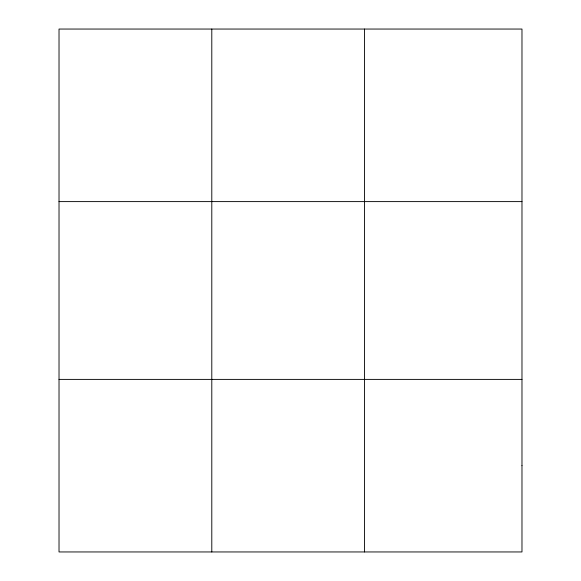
<?xml version="1.0" encoding="UTF-8"?>
<svg xmlns="http://www.w3.org/2000/svg" width="581" height="581" viewBox="0 0 581 581"><rect width="100%" height="100%" fill="white"/><g stroke="black" fill="none" stroke-linecap="round" stroke-linejoin="round"><path stroke-width="0.87" d="M211.796 551.95L211.796 29.05M364.57 551.95L364.57 29.05M59.022 201.607L521.978 201.607M59.022 379.393L521.978 379.393M521.978 465.671L521.978 551.95L59.022 551.95L59.022 29.05L521.978 29.05L521.978 465.671"/></g></svg>
